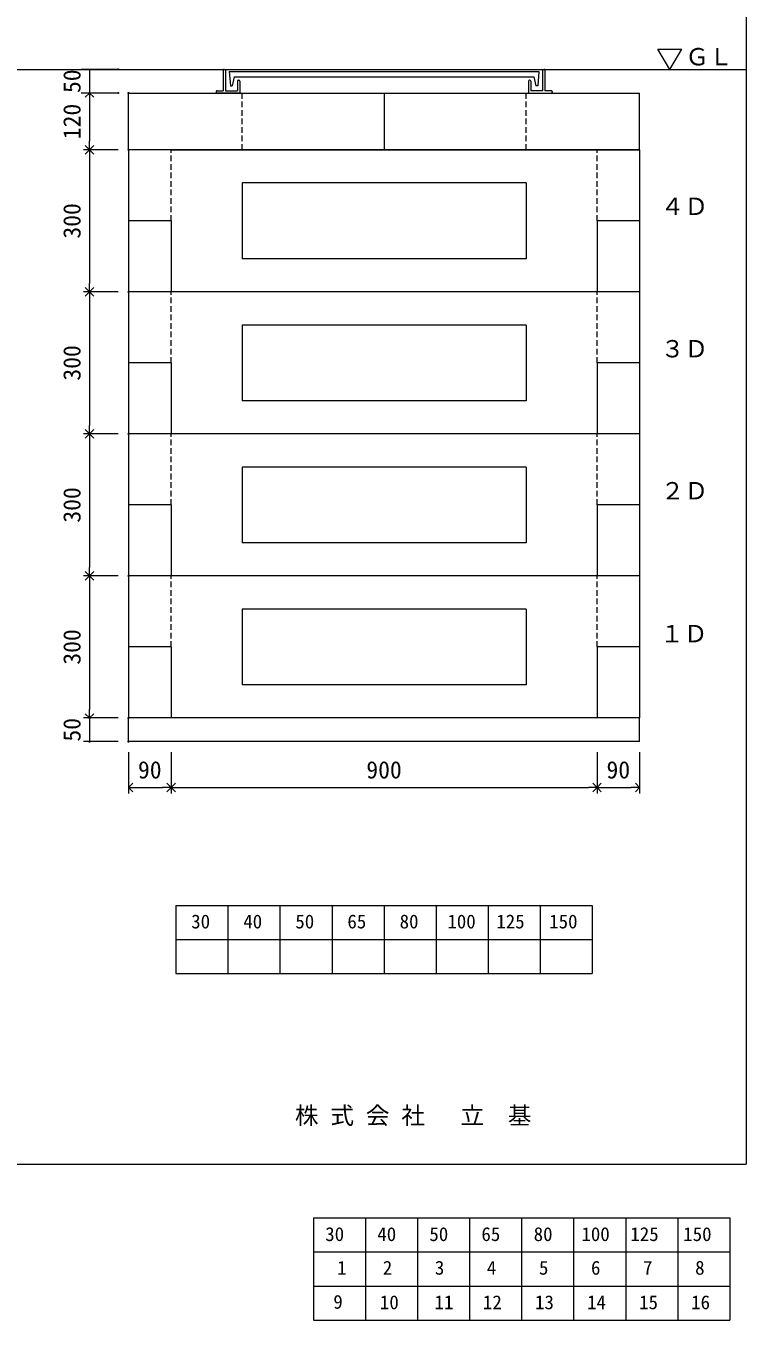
# Model space of a CAD drawing. Units: millimetres, scale not verified. Extents: x -4890 to 18490, y -2302 to 2302.
# Drawn here: x 3368 to 4890, y -2302 to 432 of the extents above; entities that cross this region are included whole.
import ezdxf
from ezdxf.enums import TextEntityAlignment as Align

# ---------------------------------------------------------------- set-up
doc = ezdxf.new("R2010")
doc.units = ezdxf.units.MM
doc.header["$LTSCALE"] = 10
doc.header["$PDMODE"] = 32
doc.header["$PDSIZE"] = 2
doc.linetypes.add('DASHED1', pattern=[1.8, 1.2, -0.6])
doc.linetypes.add('USER2', pattern=[50.8, 31.75, -6.35, 6.35, -6.35])
for name, color, linetype, lineweight in [('0-1_Defpoints', 7, 'USER2', 5), ('0-2_waku', 7, 'Continuous', 18), ('0-3_gaikei', 7, 'Continuous', 18), ('0-4_kakure', 7, 'DASHED1', 5), ('0-5_sunpou', 7, 'Continuous', 5), ('0-8_uchigawa', 6, 'Continuous', 18), ('0-A_futa', 3, 'Continuous', 18), ('0-B_GL', 4, 'Continuous', 18), ('0-D_文字１', 7, 'Continuous', 18), ('1-4_文字２', 7, 'Continuous', 5)]:
    doc.layers.add(name, color=color, linetype=linetype, lineweight=lineweight)
doc.styles.add('ＭＳ ゴシック', font='')
doc.styles.get('ＭＳ ゴシック').set_extended_font_data('MS Gothic')

# ---------------------------------------------------------------- blocks, each defined once
blk = doc.blocks.new('_Open90')
at = {"layer": '0-5_sunpou'}
blk.add_line((0, 0), (-1, 0), dxfattribs=at)
blk.add_lwpolyline([(-0.5, 0.5), (0, 0), (-0.5, -0.5)], dxfattribs=at)
blk = doc.blocks.new('D66')
at = {"layer": '0-1_Defpoints'}
for p in [(5032.32, 1772.03), (4949.96, 1472.03), (5032.32, 1472.03)]:
    blk.add_point(p, dxfattribs=at)
at = {"layer": '0-5_sunpou'}
for p, q in [((5010.32, 1772.03), (4936.96, 1772.03)), ((4949.96, 1754.03), (4949.96, 1490.03)), ((5010.32, 1472.03), (4936.96, 1472.03))]:
    blk.add_line(p, q, dxfattribs=at)
at = {"layer": '0-5_sunpou', "xscale": 18, "yscale": 18}
for p, rotation in [((4949.96, 1772.03), 90), ((4949.96, 1472.03), 270)]:
    blk.add_blockref('_Open90', p, dxfattribs=dict(at, rotation=rotation))
at = {"layer": '0-5_sunpou', "style": 'ＭＳ ゴシック'}
blk.add_text('300', height=36.66, rotation=90, dxfattribs=at).set_placement((4941.96, 1584.53), align=Align.BOTTOM_LEFT)
blk = doc.blocks.new('D67')
at = {"layer": '0-1_Defpoints'}
for p in [(5032.32, 1472.03), (4949.96, 1172.03), (5032.32, 1172.03)]:
    blk.add_point(p, dxfattribs=at)
at = {"layer": '0-5_sunpou'}
for p, q in [((5010.32, 1472.03), (4936.96, 1472.03)), ((4949.96, 1454.03), (4949.96, 1190.03)), ((5010.32, 1172.03), (4936.96, 1172.03))]:
    blk.add_line(p, q, dxfattribs=at)
at = {"layer": '0-5_sunpou', "xscale": 18, "yscale": 18}
for p, rotation in [((4949.96, 1472.03), 90), ((4949.96, 1172.03), 270)]:
    blk.add_blockref('_Open90', p, dxfattribs=dict(at, rotation=rotation))
at = {"layer": '0-5_sunpou', "style": 'ＭＳ ゴシック'}
blk.add_text('300', height=36.66, rotation=90, dxfattribs=at).set_placement((4941.96, 1284.53), align=Align.BOTTOM_LEFT)
blk = doc.blocks.new('D68')
at = {"layer": '0-1_Defpoints'}
for p in [(5032.32, 2072.03), (4949.96, 1772.03), (5032.32, 1772.03)]:
    blk.add_point(p, dxfattribs=at)
at = {"layer": '0-5_sunpou'}
for p, q in [((5010.32, 2072.03), (4936.96, 2072.03)), ((4949.96, 2054.03), (4949.96, 1790.03)), ((5010.32, 1772.03), (4936.96, 1772.03))]:
    blk.add_line(p, q, dxfattribs=at)
at = {"layer": '0-5_sunpou', "xscale": 18, "yscale": 18}
for p, rotation in [((4949.96, 2072.03), 90), ((4949.96, 1772.03), 270)]:
    blk.add_blockref('_Open90', p, dxfattribs=dict(at, rotation=rotation))
at = {"layer": '0-5_sunpou', "style": 'ＭＳ ゴシック'}
blk.add_text('300', height=36.66, rotation=90, dxfattribs=at).set_placement((4941.96, 1884.53), align=Align.BOTTOM_LEFT)
blk = doc.blocks.new('D69')
at = {"layer": '0-1_Defpoints'}
for p in [(5032.32, 2492.03), (4949.96, 2372.03), (5032.32, 2372.03)]:
    blk.add_point(p, dxfattribs=at)
at = {"layer": '0-5_sunpou'}
for p, q in [((5010.32, 2492.03), (4936.96, 2492.03)), ((4949.96, 2474.03), (4949.96, 2390.03)), ((5010.32, 2372.03), (4936.96, 2372.03))]:
    blk.add_line(p, q, dxfattribs=at)
at = {"layer": '0-5_sunpou', "xscale": 18, "yscale": 18}
for p, rotation in [((4949.96, 2492.03), 90), ((4949.96, 2372.03), 270)]:
    blk.add_blockref('_Open90', p, dxfattribs=dict(at, rotation=rotation))
at = {"layer": '0-5_sunpou', "style": 'ＭＳ ゴシック'}
blk.add_text('120', height=36.66, rotation=90, dxfattribs=at).set_placement((4941.96, 2394.53), align=Align.BOTTOM_LEFT)
blk = doc.blocks.new('D70')
at = {"layer": '0-1_Defpoints'}
for p in [(5032.32, 2492.03), (4949.96, 2372.03), (5032.32, 2372.03)]:
    blk.add_point(p, dxfattribs=at)
at = {"layer": '0-5_sunpou'}
for p, q in [((5010.32, 2492.03), (4936.96, 2492.03)), ((4949.96, 2474.03), (4949.96, 2390.03)), ((5010.32, 2372.03), (4936.96, 2372.03))]:
    blk.add_line(p, q, dxfattribs=at)
at = {"layer": '0-5_sunpou', "xscale": 18, "yscale": 18}
for p, rotation in [((4949.96, 2492.03), 90), ((4949.96, 2372.03), 270)]:
    blk.add_blockref('_Open90', p, dxfattribs=dict(at, rotation=rotation))
at = {"layer": '0-5_sunpou', "style": 'ＭＳ ゴシック'}
blk.add_text('120', height=36.66, rotation=90, dxfattribs=at).set_placement((4941.96, 2394.53), align=Align.BOTTOM_LEFT)
blk = doc.blocks.new('D51')
at = {"layer": '0-1_Defpoints'}
for p in [(5010.32, 2542.03), (4949.96, 2492.03), (5010.32, 2492.03)]:
    blk.add_point(p, dxfattribs=at)
at = {"layer": '0-5_sunpou'}
for p, q in [((4988.32, 2542.03), (4936.96, 2542.03)), ((4949.96, 2542.03), (4949.96, 2492.03)), ((4988.32, 2492.03), (4936.96, 2492.03))]:
    blk.add_line(p, q, dxfattribs=at)
at = {"layer": '0-5_sunpou', "style": 'ＭＳ ゴシック'}
blk.add_text('50', height=36.66, rotation=90, dxfattribs=at).set_placement((4941.96, 2492.03), align=Align.BOTTOM_LEFT)
blk = doc.blocks.new('D55')
at = {"layer": '0-1_Defpoints'}
for p in [(5032.32, 2372.03), (4949.96, 2072.03), (5032.32, 2072.03)]:
    blk.add_point(p, dxfattribs=at)
at = {"layer": '0-5_sunpou'}
for p, q in [((5010.32, 2372.03), (4936.96, 2372.03)), ((4949.96, 2354.03), (4949.96, 2090.03)), ((5010.32, 2072.03), (4936.96, 2072.03))]:
    blk.add_line(p, q, dxfattribs=at)
at = {"layer": '0-5_sunpou', "xscale": 18, "yscale": 18}
for p, rotation in [((4949.96, 2372.03), 90), ((4949.96, 2072.03), 270)]:
    blk.add_blockref('_Open90', p, dxfattribs=dict(at, rotation=rotation))
at = {"layer": '0-5_sunpou', "style": 'ＭＳ ゴシック'}
blk.add_text('300', height=36.66, rotation=90, dxfattribs=at).set_placement((4941.96, 2184.53), align=Align.BOTTOM_LEFT)
blk = doc.blocks.new('D73')
at = {"layer": '0-1_Defpoints'}
for p in [(5032.32, 1172.03), (4949.96, 1122.03), (5032.32, 1122.03)]:
    blk.add_point(p, dxfattribs=at)
at = {"layer": '0-5_sunpou'}
for p, q in [((5010.32, 1172.03), (4936.96, 1172.03)), ((4949.96, 1172.03), (4949.96, 1122.03)), ((5010.32, 1122.03), (4936.96, 1122.03))]:
    blk.add_line(p, q, dxfattribs=at)
at = {"layer": '0-5_sunpou', "style": 'ＭＳ ゴシック'}
blk.add_text('50', height=36.66, rotation=90, dxfattribs=at).set_placement((4941.96, 1122.03), align=Align.BOTTOM_LEFT)

msp = doc.modelspace()

# ---------------------------------------------------------------- linework, layer by layer
at = {"layer": '0-2_waku'}
for p, q in [((4890, 2302.15), (4890, -1972.85)), ((4890, 2302.15), (4890, -1972.85)), ((3685, -1426.18), (3685, -1570.18)), ((3685, -1426.18), (3685, -1570.18)), ((3685, -1426.18), (3685, -1570.18)), ((3685, -1426.18), (3685, -1570.18)), ((3685, -1426.18), (4565, -1426.18)), ((3795, -1426.18), (3795, -1570.18)), ((3905, -1426.18), (3905, -1570.18)), ((3905, -1426.18), (3905, -1570.18)), ((4015, -1426.18), (4015, -1570.18)), ((4125, -1426.18), (4125, -1570.18)), ((4235, -1426.18), (4235, -1570.18)), ((4345, -1426.18), (4345, -1570.18)), ((4455, -1426.18), (4455, -1570.18)), ((4565, -1426.18), (4565, -1570.18)), ((3685, -1498.18), (4565, -1498.18)), ((3685, -1570.18), (4565, -1570.18)), ((-1230, -1972.85), (4890, -1972.85))]:
    msp.add_line(p, q, dxfattribs=at)
msp.add_lwpolyline([(-1230, 2302.15), (-1230, -1972.85), (4890, -1972.85)], dxfattribs=at)
at = {"layer": '0-3_gaikei'}
for p, q in [((3585, 289.82), (4665, 289.82)), ((4125, 289.82), (4125, 169.82)), ((4665, 169.82), (3585, 169.82)), ((4665, 169.82), (3585, 169.82)), ((4665, 169.82), (3585, 169.82)), ((3585, 169.82), (3585, 19.82)), ((3585, 169.82), (3585, 19.82)), ((3585, 169.82), (3585, 19.82)), ((3675, 169.82), (4575, 169.82)), ((4665, 169.82), (4665, 19.82)), ((4665, 169.82), (4665, 19.82)), ((4665, 169.82), (4665, 19.82)), ((3585, 19.82), (3585, -130.18)), ((3675, 19.82), (3585, 19.82)), ((3675, 19.82), (3585, 19.82)), ((3675, 19.82), (3585, 19.82)), ((3675, 19.82), (3675, -130.18)), ((3675, 19.82), (3675, -130.18)), ((3675, 19.82), (3675, -130.18)), ((4575, 19.82), (4575, -130.18)), ((4575, 19.82), (4575, -130.18)), ((4575, 19.82), (4575, -130.18)), ((4665, 19.82), (4575, 19.82)), ((4665, 19.82), (4575, 19.82)), ((4665, 19.82), (4575, 19.82)), ((4665, 19.82), (4665, -130.18)), ((3585, -130.18), (3585, -280.18)), ((3585, -130.18), (3585, -280.18)), ((3585, -130.18), (3585, -280.18)), ((4665, -130.18), (3585, -130.18)), ((4665, -130.18), (3585, -130.18)), ((4665, -130.18), (3585, -130.18)), ((4665, -130.18), (3585, -130.18)), ((4665, -130.18), (3585, -130.18)), ((4665, -130.18), (3585, -130.18)), ((4575, -130.18), (3675, -130.18)), ((4575, -130.18), (3675, -130.18)), ((4575, -130.18), (3675, -130.18)), ((4515, -130.18), (3735, -130.18)), ((4665, -130.18), (4665, -280.18)), ((4665, -130.18), (4665, -280.18)), ((4665, -130.18), (4665, -280.18)), ((3585, -280.18), (3585, -430.18)), ((3675, -280.18), (3585, -280.18)), ((3675, -280.18), (3585, -280.18)), ((3675, -280.18), (3585, -280.18)), ((3675, -280.18), (3675, -430.18)), ((3675, -280.18), (3675, -430.18)), ((3675, -280.18), (3675, -430.18)), ((4575, -280.18), (4575, -430.18)), ((4575, -280.18), (4575, -430.18)), ((4575, -280.18), (4575, -430.18)), ((4665, -280.18), (4575, -280.18)), ((4665, -280.18), (4575, -280.18)), ((4665, -280.18), (4575, -280.18)), ((4665, -280.18), (4665, -430.18)), ((4665, -430.18), (3585, -430.18)), ((4665, -430.18), (3585, -430.18)), ((4665, -430.18), (3585, -430.18)), ((4665, -430.18), (3585, -430.18)), ((4665, -430.18), (3585, -430.18)), ((3585, -430.18), (3585, -580.18)), ((3585, -430.18), (3585, -580.18)), ((4575, -430.18), (3675, -430.18)), ((4575, -430.18), (3675, -430.18)), ((4575, -430.18), (3675, -430.18)), ((4515, -430.18), (3735, -430.18)), ((4665, -430.18), (4665, -580.18)), ((4665, -430.18), (4665, -580.18)), ((4665, -430.18), (4665, -580.18)), ((3585, -580.18), (3585, -730.18)), ((3675, -580.18), (3585, -580.18)), ((3675, -580.18), (3585, -580.18)), ((3675, -580.18), (3585, -580.18)), ((3675, -580.18), (3675, -730.18)), ((3675, -580.18), (3675, -730.18)), ((3675, -580.18), (3675, -730.18)), ((4575, -580.18), (4575, -730.18)), ((4575, -580.18), (4575, -730.18)), ((4575, -580.18), (4575, -730.18)), ((4665, -580.18), (4575, -580.18)), ((4665, -580.18), (4575, -580.18)), ((4665, -580.18), (4575, -580.18)), ((4665, -580.18), (4665, -730.18)), ((4665, -730.18), (3585, -730.18)), ((4665, -730.18), (3585, -730.18)), ((4665, -730.18), (3585, -730.18)), ((3585, -730.18), (3585, -880.18)), ((3585, -730.18), (3585, -880.18)), ((3585, -730.18), (3585, -880.18)), ((4575, -730.18), (3675, -730.18)), ((4575, -730.18), (3675, -730.18)), ((4575, -730.18), (3675, -730.18)), ((4515, -730.18), (3735, -730.18)), ((4665, -730.18), (4665, -880.18)), ((4665, -730.18), (4665, -880.18)), ((4665, -730.18), (4665, -880.18)), ((3675, -880.18), (3585, -880.18)), ((3675, -880.18), (3585, -880.18)), ((3675, -880.18), (3675, -1030.18)), ((3675, -880.18), (3675, -1030.18)), ((3675, -880.18), (3675, -1030.18)), ((4665, -880.18), (4575, -880.18)), ((4665, -880.18), (4575, -880.18)), ((4575, -880.18), (4575, -1030.18)), ((4575, -880.18), (4575, -1030.18)), ((4665, -880.18), (4665, -1030.18)), ((4665, -1030.18), (3585, -1030.18)), ((4665, -1030.18), (3585, -1030.18)), ((4665, -1030.18), (3585, -1030.18)), ((4665, -1030.18), (3585, -1030.18)), ((4665, -1030.18), (3585, -1030.18)), ((4665, -1030.18), (3585, -1030.18)), ((4665, -1030.18), (3585, -1030.18)), ((4665, -1030.18), (3585, -1030.18)), ((4665, -1030.18), (3585, -1030.18)), ((4665, -1030.18), (3585, -1030.18)), ((3585, -1080.18), (3585, -1030.18)), ((4575, -1030.18), (3675, -1030.18)), ((4575, -1030.18), (3675, -1030.18)), ((4575, -1030.18), (3675, -1030.18)), ((4515, -1030.18), (3735, -1030.18)), ((4515, -1030.18), (3735, -1030.18)), ((4665, -1080.18), (4665, -1030.18)), ((4665, -1080.18), (3585, -1080.18)), ((4665, -1080.18), (3585, -1080.18))]:
    msp.add_line(p, q, dxfattribs=at)
for points in [[(3675, 169.82), (3585, 169.82), (3585, 289.82)], [(4575, 169.82), (4665, 169.82), (4665, 289.82)], [(4665, -430.18), (3585, -430.18), (3585, -580.18)], [(3675, -880.18), (3585, -880.18), (3585, -1030.18)], [(4665, -880.18), (4575, -880.18), (4575, -1030.18)]]:
    msp.add_lwpolyline(points, dxfattribs=at)
at = {"layer": '0-4_kakure'}
for p, q in [((3825, 169.82), (3825, 289.82)), ((4425, 169.82), (4425, 289.82)), ((3675, 19.82), (3675, 169.82)), ((4575, 19.82), (4575, 169.82)), ((3675, -280.18), (3675, -130.18)), ((4575, -280.18), (4575, -130.18)), ((3675, -580.18), (3675, -430.18)), ((4575, -580.18), (4575, -430.18)), ((3675, -880.18), (3675, -730.18)), ((4575, -880.18), (4575, -730.18))]:
    msp.add_line(p, q, dxfattribs=at)
at = {"layer": '0-5_sunpou'}
for p, q in [((3563, 339.82), (3485.14, 339.82)), ((3563, 289.82), (3485.14, 289.82)), ((3585, -1102.18), (3585, -1190.1)), ((3675, -1102.18), (3675, -1190.1)), ((3675, -1102.18), (3675, -1190.1)), ((4575, -1102.18), (4575, -1190.1)), ((4575, -1102.18), (4575, -1190.1)), ((4665, -1102.18), (4665, -1190.1)), ((3603, -1177.1), (3657, -1177.1)), ((3693, -1177.1), (4557, -1177.1)), ((4593, -1177.1), (4647, -1177.1))]:
    msp.add_line(p, q, dxfattribs=at)
at = {"layer": '0-8_uchigawa'}
for p, q in [((4425, 99.82), (4425, -60.18)), ((4425, 99.82), (4425, -60.18)), ((4425, 99.82), (4425, -60.18)), ((4425, -60.18), (3825, -60.18)), ((4425, -200.18), (4425, -360.18)), ((4425, -200.18), (4425, -360.18)), ((4425, -200.18), (4425, -360.18)), ((4425, -360.18), (3825, -360.18)), ((3825, -500.18), (3825, -660.18)), ((4425, -500.18), (3825, -500.18)), ((4425, -500.18), (4425, -660.18)), ((4425, -660.18), (3825, -660.18)), ((4425, -800.18), (3825, -800.18)), ((3825, -800.18), (3825, -960.18)), ((4425, -800.18), (4425, -960.18)), ((4425, -960.18), (3825, -960.18))]:
    msp.add_line(p, q, dxfattribs=at)
for points in [[(4425, 99.82), (3825, 99.82), (3825, -60.18)], [(4425, -200.18), (3825, -200.18), (3825, -360.18)]]:
    msp.add_lwpolyline(points, dxfattribs=at)
at = {"layer": '0-A_futa'}
for p, q in [((3785, 337.82), (3785, 294.82)), ((3787, 339.82), (3790, 339.82)), ((3790, 339.82), (3790, 294.82)), ((3797.81, 335.32), (4452.14, 335.32)), ((3797.81, 335.32), (3800.3, 305.32)), ((4452.14, 335.32), (4449.89, 305.32)), ((4460, 339.82), (4460, 294.82)), ((4460, 339.82), (4463, 339.82)), ((4465, 337.82), (4465, 294.82)), ((3800.3, 305.32), (3804.01, 305.32)), ((3808.33, 324.32), (3804.01, 305.32)), ((3808.33, 324.32), (4441.67, 324.32)), ((3815, 314.82), (3815, 294.82)), ((3817, 316.82), (3818, 316.82)), ((3820, 314.82), (3820, 289.82)), ((4430, 314.82), (4430, 289.82)), ((4433, 316.82), (4432, 316.82)), ((4435, 314.82), (4435, 294.82)), ((4441.67, 324.32), (4445.99, 305.32)), ((4449.89, 305.32), (4445.99, 305.32)), ((3770, 292.82), (3770, 291.82)), ((3772, 294.82), (3785, 294.82)), ((3820, 289.82), (3772, 289.82)), ((3790, 294.82), (3815, 294.82)), ((4430, 289.82), (4478, 289.82)), ((4460, 294.82), (4435, 294.82)), ((4478, 294.82), (4465, 294.82)), ((4480, 292.82), (4480, 291.82))]:
    msp.add_line(p, q, dxfattribs=at)
for centre, start, end in [((3787, 337.82), 90, 180), ((4463, 337.82), 0, 90), ((3817, 314.82), 90, 180), ((3818, 314.82), 0, 90), ((4432, 314.82), 90, 180), ((4433, 314.82), 0, 90), ((3772, 292.82), 90, 180), ((3772, 291.82), 180, 270), ((4478, 292.82), 0, 90), ((4478, 291.82), 270, 0)]:
    msp.add_arc(centre, 2, start, end, dxfattribs=at)
at = {"layer": '0-B_GL'}
msp.add_line((-1230, 339.82), (4890, 339.82), dxfattribs=at)
msp.add_line((-1230, 339.82), (4890, 339.82), dxfattribs=at)
msp.add_line((-1230, 339.82), (4890, 339.82), dxfattribs=at)
at = {"layer": '0-D_文字１'}
for p, q in [((4728.74, 339.82), (4703.54, 382.76)), ((4703.54, 382.76), (4753.94, 382.76)), ((4728.74, 339.82), (4753.94, 382.76))]:
    msp.add_line(p, q, dxfattribs=at)
at = {"layer": '1-4_文字２'}
for p, q in [((3975.53, -2086.21), (3975.53, -2230.21)), ((3975.53, -2086.21), (3975.53, -2230.21)), ((3975.53, -2086.21), (3975.53, -2230.21)), ((3975.53, -2086.21), (3975.53, -2230.21)), ((3975.53, -2086.21), (4855.53, -2086.21)), ((3975.53, -2086.21), (3975.53, -2230.21)), ((3975.53, -2086.21), (3975.53, -2230.21)), ((3975.53, -2086.21), (3975.53, -2230.21)), ((3975.53, -2086.21), (3975.53, -2230.21)), ((3975.53, -2086.21), (4855.53, -2086.21)), ((4085.53, -2086.21), (4085.53, -2230.21)), ((4085.53, -2086.21), (4085.53, -2230.21)), ((4195.53, -2086.21), (4195.53, -2230.21)), ((4195.53, -2086.21), (4195.53, -2230.21)), ((4195.53, -2086.21), (4195.53, -2230.21)), ((4195.53, -2086.21), (4195.53, -2230.21)), ((4305.53, -2086.21), (4305.53, -2230.21)), ((4305.53, -2086.21), (4305.53, -2230.21)), ((4415.53, -2086.21), (4415.53, -2230.21)), ((4415.53, -2086.21), (4415.53, -2230.21)), ((4525.53, -2086.21), (4525.53, -2230.21)), ((4525.53, -2086.21), (4525.53, -2230.21)), ((4635.53, -2086.21), (4635.53, -2230.21)), ((4635.53, -2086.21), (4635.53, -2230.21)), ((4745.53, -2086.21), (4745.53, -2230.21)), ((4745.53, -2086.21), (4745.53, -2230.21)), ((4855.53, -2086.21), (4855.53, -2230.21)), ((4855.53, -2086.21), (4855.53, -2230.21)), ((3975.53, -2158.21), (4855.53, -2158.21)), ((3975.53, -2158.21), (4855.53, -2158.21)), ((3975.53, -2230.21), (4855.53, -2230.21)), ((3975.53, -2230.21), (4855.53, -2230.21)), ((3975.53, -2230.21), (3975.53, -2302.21)), ((3975.53, -2230.21), (3975.53, -2302.21)), ((3975.53, -2230.21), (3975.53, -2302.21)), ((3975.53, -2230.21), (3975.53, -2302.21)), ((3975.53, -2230.21), (4855.53, -2230.21)), ((3975.53, -2230.21), (3975.53, -2302.21)), ((3975.53, -2230.21), (3975.53, -2302.21)), ((3975.53, -2230.21), (3975.53, -2302.21)), ((3975.53, -2230.21), (3975.53, -2302.21)), ((3975.53, -2230.21), (4855.53, -2230.21)), ((4085.53, -2230.21), (4085.53, -2302.21)), ((4085.53, -2230.21), (4085.53, -2302.21)), ((4195.53, -2230.21), (4195.53, -2302.21)), ((4195.53, -2230.21), (4195.53, -2302.21)), ((4195.53, -2230.21), (4195.53, -2302.21)), ((4195.53, -2230.21), (4195.53, -2302.21)), ((4305.53, -2230.21), (4305.53, -2302.21)), ((4305.53, -2230.21), (4305.53, -2302.21)), ((4415.53, -2230.21), (4415.53, -2302.21)), ((4415.53, -2230.21), (4415.53, -2302.21)), ((4525.53, -2230.21), (4525.53, -2302.21)), ((4525.53, -2230.21), (4525.53, -2302.21)), ((4635.53, -2230.21), (4635.53, -2302.21)), ((4635.53, -2230.21), (4635.53, -2302.21)), ((4745.53, -2230.21), (4745.53, -2302.21)), ((4745.53, -2230.21), (4745.53, -2302.21)), ((4855.53, -2230.21), (4855.53, -2302.21)), ((4855.53, -2230.21), (4855.53, -2302.21)), ((3975.53, -2302.21), (4855.53, -2302.21)), ((3975.53, -2302.21), (4855.53, -2302.21))]:
    msp.add_line(p, q, dxfattribs=at)

# ---------------------------------------------------------------- block references
at = {"layer": '0-5_sunpou'}
for name in ['D51', 'D69', 'D70', 'D55', 'D68', 'D66', 'D67', 'D73']:
    msp.add_blockref(name, (-1447.32, -2202.21), dxfattribs=at)
at = {"layer": '0-5_sunpou', "xscale": 18, "yscale": 18, "rotation": 180}
for p in [(3585, -1177.1), (3675, -1177.1), (4575, -1177.1)]:
    msp.add_blockref('_Open90', p, dxfattribs=at)
at = {"layer": '0-5_sunpou', "xscale": 18, "yscale": 18}
for p in [(3675, -1177.1), (4575, -1177.1), (4665, -1177.1)]:
    msp.add_blockref('_Open90', p, dxfattribs=at)

# ---------------------------------------------------------------- texts
at = {"layer": '0-5_sunpou', "style": 'ＭＳ ゴシック'}
for s, p in [('90', (3605, -1169.1)), ('900', (4087.5, -1169.1)), ('90', (4595, -1169.1))]:
    msp.add_text(s, height=36.66, dxfattribs=at).set_placement(p, align=Align.BOTTOM_LEFT)
at = {"layer": '0-D_文字１', "style": 'ＭＳ ゴシック'}
for s, height, p in [('ＧＬ', 36.66, (4761.54, 337.27)), ('４Ｄ', 36.66, (4709.62, 21.09)), ('３Ｄ', 36.66, (4709.63, -279.63)), ('２Ｄ', 36.66, (4709.63, -579.63)), ('１Ｄ', 36.66, (4708.31, -881.49)), ('30', 29.33, (3717.46, -1483.62)), ('40', 29.33, (3827.46, -1483.62)), ('50', 29.33, (3937.46, -1483.62)), ('65', 29.33, (4047.46, -1483.62)), ('80', 29.33, (4157.86, -1483.62)), ('100', 29.33, (4258.74, -1483.62)), ('125', 29.33, (4362.13, -1483.62)), ('150', 29.33, (4473.89, -1483.62)), ('株 式 会 社 \u3000立\u3000基', 36.66, (3936.53, -1899.21))]:
    msp.add_text(s, height=height, dxfattribs=at).set_placement(p, align=Align.BOTTOM_LEFT)
at = {"layer": '1-4_文字２', "style": 'ＭＳ ゴシック'}
for s, p in [('30', (4000.68, -2144.02)), ('30', (4000.68, -2144.02)), ('40', (4110.68, -2144.02)), ('40', (4110.68, -2144.02)), ('50', (4220.68, -2144.02)), ('50', (4220.68, -2144.02)), ('65', (4330.68, -2144.02)), ('65', (4330.68, -2144.02)), ('80', (4441.09, -2144.02)), ('80', (4441.09, -2144.02)), ('100', (4541.96, -2144.02)), ('100', (4541.96, -2144.02)), ('125', (4645.35, -2144.02)), ('125', (4645.35, -2144.02)), ('150', (4757.12, -2144.02)), ('150', (4757.12, -2144.02)), ('1', (4025.83, -2215.06)), ('2', (4122.27, -2215.06)), ('3', (4232.27, -2215.06)), ('4', (4342.27, -2215.06)), ('5', (4452.27, -2215.06)), ('6', (4562.27, -2215.06)), ('7', (4672.27, -2215.06)), ('8', (4782.27, -2215.06)), ('9', (4017.76, -2287.06)), ('10', (4116.18, -2288.02)), ('11', (4231.67, -2288.02)), ('12', (4333.88, -2288.02)), ('13', (4443.88, -2288.02)), ('14', (4553.88, -2288.02)), ('15', (4663.88, -2288.02)), ('16', (4773.88, -2288.02))]:
    msp.add_text(s, height=29.33, dxfattribs=at).set_placement(p, align=Align.BOTTOM_LEFT)

doc.saveas('drawing.dxf')
